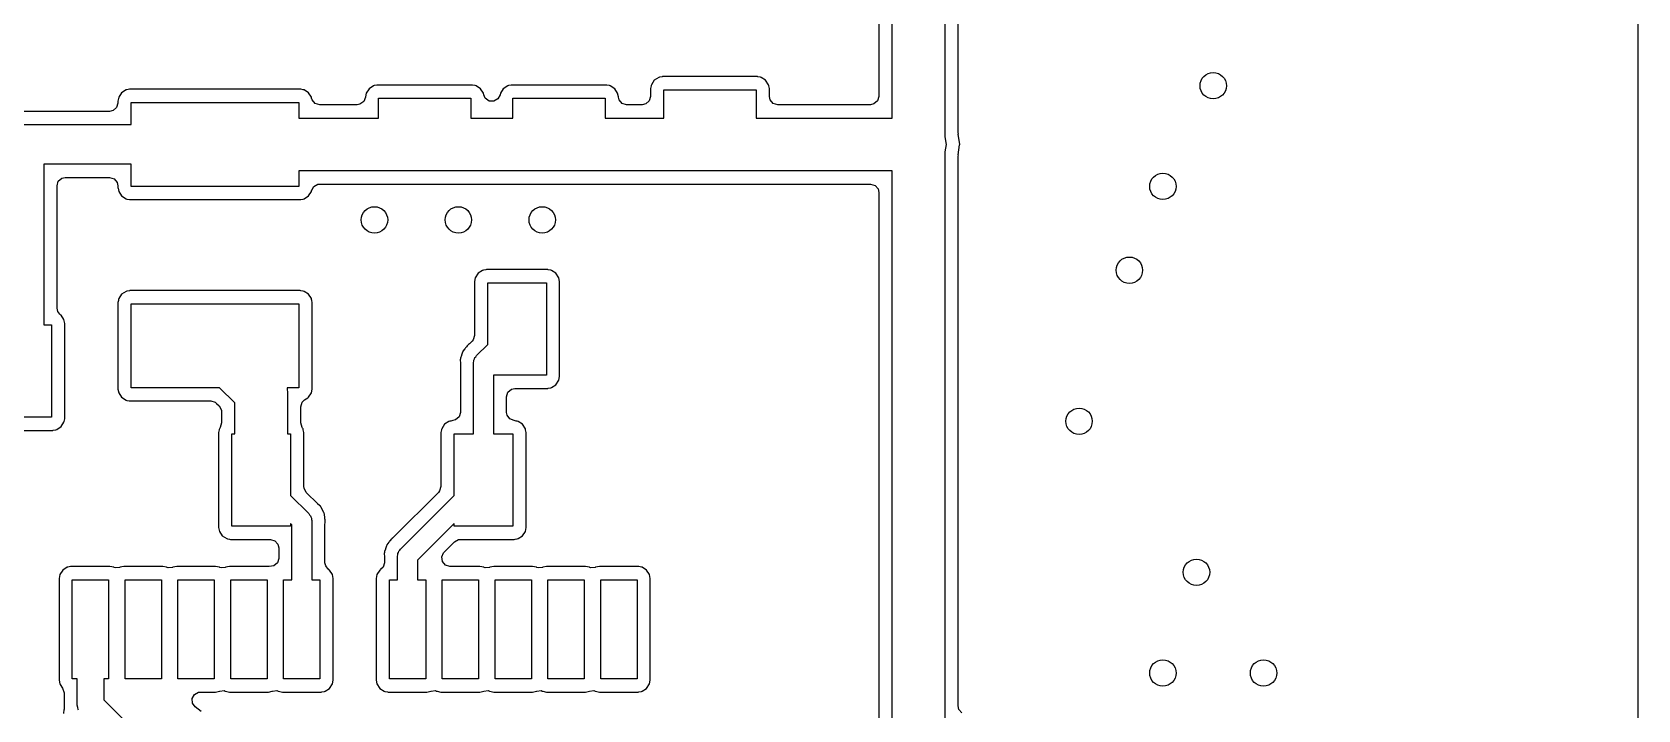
# Model space of a CAD drawing. Extents: x 0 to 2.91, y 0 to 4.33.
# Drawn here: x 0.536 to 1.493, y 2.689 to 3.093 of the extents above; entities that cross this region are included whole.
import ezdxf

# ---------------------------------------------------------------- set-up
doc = ezdxf.new("R2010")
doc.units = 0
doc.header["$MEASUREMENT"] = 0
doc.layers.add('BLACK', color=7, linetype='CONTINUOUS')

msp = doc.modelspace()

# ---------------------------------------------------------------- linework, layer by layer
at = {"layer": 'BLACK', "linetype": 'CONTINUOUS'}
for p, q in [((1.49311, 4.3237), (1.49311, 0.008819)), ((1.04065, 3.13332), (1.04065, 3.05451)), ((1.04854, 3.04165), (1.04854, 3.1352)), ((1.08004, 3.12867), (1.08004, 3.03038)), ((1.08793, 3.03294), (1.08793, 3.12335)), ((0.906809, 3.0641), (0.905064, 3.06149)), ((0.90942, 3.06584), (0.906809, 3.0641)), ((0.909899, 3.06594), (0.90942, 3.06584)), ((0.911484, 3.06625), (0.909899, 3.06594)), ((0.909899, 3.06594), (0.909899, 3.06594)), ((0.911723, 3.0663), (0.911484, 3.06625)), ((0.968277, 3.0663), (0.911723, 3.0663)), ((0.968516, 3.06625), (0.968277, 3.0663)), ((0.970101, 3.06594), (0.968516, 3.06625)), ((0.97058, 3.06584), (0.970101, 3.06594)), ((0.970101, 3.06594), (0.970101, 3.06594)), ((0.973191, 3.0641), (0.97058, 3.06584)), ((0.974936, 3.06149), (0.973191, 3.0641)), ((0.587564, 3.05399), (0.587106, 3.05168)), ((0.589309, 3.0566), (0.587564, 3.05399)), ((0.59192, 3.05834), (0.589309, 3.0566)), ((0.592399, 3.05844), (0.59192, 3.05834)), ((0.593984, 3.05875), (0.592399, 3.05844)), ((0.592399, 3.05844), (0.592399, 3.05844)), ((0.594223, 3.0588), (0.593984, 3.05875)), ((0.695777, 3.0588), (0.594223, 3.0588)), ((0.696016, 3.05875), (0.695777, 3.0588)), ((0.697601, 3.05844), (0.696016, 3.05875)), ((0.69808, 3.05834), (0.697601, 3.05844)), ((0.697601, 3.05844), (0.697601, 3.05844)), ((0.700691, 3.0566), (0.69808, 3.05834)), ((0.702436, 3.05399), (0.700691, 3.0566)), ((0.702531, 3.05351), (0.702436, 3.05399)), ((0.70255, 3.05346), (0.702531, 3.05351)), ((0.702877, 3.05245), (0.70255, 3.05346)), ((0.734606, 3.054), (0.733568, 3.05143)), ((0.735064, 3.05649), (0.734606, 3.05418)), ((0.734606, 3.05418), (0.734606, 3.054)), ((0.736809, 3.0591), (0.735064, 3.05649)), ((0.73942, 3.06084), (0.736809, 3.0591)), ((0.739899, 3.06094), (0.73942, 3.06084)), ((0.741484, 3.06125), (0.739899, 3.06094)), ((0.739899, 3.06094), (0.739899, 3.06094)), ((0.741723, 3.0613), (0.741484, 3.06125)), ((0.798277, 3.0613), (0.741723, 3.0613)), ((0.7425, 3.04165), (0.7425, 3.05341)), ((0.7425, 3.05341), (0.7975, 3.05341)), ((0.7975, 3.05341), (0.7975, 3.04165)), ((0.798516, 3.06125), (0.798277, 3.0613)), ((0.800101, 3.06094), (0.798516, 3.06125)), ((0.80058, 3.06084), (0.800101, 3.06094)), ((0.800101, 3.06094), (0.800101, 3.06094)), ((0.803191, 3.0591), (0.80058, 3.06084)), ((0.804936, 3.05649), (0.803191, 3.0591)), ((0.805135, 3.05549), (0.804936, 3.05649)), ((0.806083, 3.05341), (0.805135, 3.05549)), ((0.80835, 3.05177), (0.806083, 3.05341)), ((0.814865, 3.05549), (0.81357, 3.05301)), ((0.815064, 3.05649), (0.814865, 3.05549)), ((0.816809, 3.0591), (0.815064, 3.05649)), ((0.81942, 3.06084), (0.816809, 3.0591)), ((0.819899, 3.06094), (0.81942, 3.06084)), ((0.821484, 3.06125), (0.819899, 3.06094)), ((0.819899, 3.06094), (0.819899, 3.06094)), ((0.821723, 3.0613), (0.821484, 3.06125)), ((0.878277, 3.0613), (0.821723, 3.0613)), ((0.8225, 3.04165), (0.8225, 3.05341)), ((0.8225, 3.05341), (0.8775, 3.05341)), ((0.8775, 3.05341), (0.8775, 3.04165)), ((0.878516, 3.06125), (0.878277, 3.0613)), ((0.880101, 3.06094), (0.878516, 3.06125)), ((0.88058, 3.06084), (0.880101, 3.06094)), ((0.880101, 3.06094), (0.880101, 3.06094)), ((0.883191, 3.0591), (0.88058, 3.06084)), ((0.884936, 3.05649), (0.883191, 3.0591)), ((0.885394, 3.05418), (0.884936, 3.05649)), ((0.885394, 3.05399), (0.885394, 3.05418)), ((0.88581, 3.05245), (0.885394, 3.05399)), ((0.904606, 3.05451), (0.903819, 3.05183)), ((0.904936, 3.06084), (0.904606, 3.05918)), ((0.904606, 3.05918), (0.904606, 3.05451)), ((0.904969, 3.06101), (0.904936, 3.06084)), ((0.905064, 3.06149), (0.904969, 3.06101)), ((0.904969, 3.06101), (0.904969, 3.06101)), ((0.9125, 3.04165), (0.9125, 3.05841)), ((0.9125, 3.05841), (0.9675, 3.05841)), ((0.9675, 3.05841), (0.9675, 3.04165)), ((0.975031, 3.06101), (0.974936, 3.06149)), ((0.975064, 3.06084), (0.975031, 3.06101)), ((0.975031, 3.06101), (0.975031, 3.06101)), ((0.975394, 3.05918), (0.975064, 3.06084)), ((0.975394, 3.05451), (0.975394, 3.05918)), ((0.975842, 3.05245), (0.975394, 3.05451)), ((1.04065, 3.05451), (1.03986, 3.05183)), ((0.582146, 3.04561), (0.492763, 3.04561)), ((0.584206, 3.04606), (0.582146, 3.04561)), ((0.586319, 3.04789), (0.584206, 3.04606)), ((0.587106, 3.05057), (0.586319, 3.04789)), ((0.587106, 3.05168), (0.587106, 3.05057)), ((0.595, 3.03772), (0.595, 3.05091)), ((0.595, 3.05091), (0.695, 3.05091)), ((0.695, 3.05091), (0.695, 3.04165)), ((0.704708, 3.05033), (0.702877, 3.05245)), ((0.70739, 3.04955), (0.704708, 3.05033)), ((0.729678, 3.04955), (0.70739, 3.04955)), ((0.731286, 3.04982), (0.729678, 3.04955)), ((0.733568, 3.05143), (0.731286, 3.04982)), ((0.811141, 3.05163), (0.80835, 3.05177)), ((0.81357, 3.05301), (0.811141, 3.05163)), ((0.88764, 3.05033), (0.88581, 3.05245)), ((0.890322, 3.04955), (0.88764, 3.05033)), ((0.899646, 3.04955), (0.890322, 3.04955)), ((0.901706, 3.05), (0.899646, 3.04955)), ((0.903819, 3.05183), (0.901706, 3.05)), ((0.977672, 3.05033), (0.975842, 3.05245)), ((0.980354, 3.04955), (0.977672, 3.05033)), ((1.03569, 3.04955), (0.980354, 3.04955)), ((1.03775, 3.05), (1.03569, 3.04955)), ((1.03986, 3.05183), (1.03775, 3.05)), ((0.49, 3.03772), (0.595, 3.03772)), ((0.695, 3.04165), (0.7425, 3.04165)), ((0.7975, 3.04165), (0.8225, 3.04165)), ((0.8775, 3.04165), (0.9125, 3.04165)), ((0.9675, 3.04165), (1.04854, 3.04165)), ((1.08004, 3.03038), (1.08075, 3.02591)), ((1.08075, 3.02591), (1.08004, 3.02143)), ((1.08805, 3.03208), (1.08793, 3.03294)), ((1.08885, 3.02591), (1.08803, 3.03208)), ((1.08803, 3.03208), (1.08805, 3.03208)), ((1.08803, 3.01973), (1.0888, 3.02558)), ((1.0888, 3.02558), (1.08885, 3.02591)), ((1.08004, 3.02143), (1.08004, 2.67841)), ((1.08793, 3.01887), (1.08805, 3.01973)), ((1.08793, 2.69126), (1.08793, 3.01887)), ((1.08805, 3.01973), (1.08803, 3.01973)), ((0.595, 3.01409), (0.542874, 3.01409)), ((0.542874, 3.01409), (0.542874, 2.91841)), ((0.551555, 3.00392), (0.553668, 3.00575)), ((0.553668, 3.00575), (0.555728, 3.0062)), ((0.555728, 3.0062), (0.582146, 3.0062)), ((0.582146, 3.0062), (0.584828, 3.00541)), ((0.595, 3.00091), (0.595, 3.01409)), ((1.04854, 3.01016), (0.695, 3.01016)), ((0.695, 3.01016), (0.695, 3.00091)), ((1.04854, 2.55193), (1.04854, 3.01016)), ((0.550768, 3.00124), (0.551555, 3.00392)), ((0.550768, 2.92837), (0.550768, 3.00124)), ((0.584828, 3.00541), (0.586658, 3.0033)), ((0.586658, 3.0033), (0.587106, 3.00124)), ((0.587106, 3.00124), (0.587106, 3.00013)), ((0.587106, 3.00013), (0.587154, 2.99989)), ((0.587154, 2.99989), (0.587379, 2.99876)), ((0.587379, 2.99876), (0.587564, 2.99783)), ((0.587564, 2.99783), (0.589309, 2.99521)), ((0.695, 3.00091), (0.595, 3.00091)), ((0.700691, 2.99521), (0.702436, 2.99783)), ((0.702436, 2.99783), (0.702531, 2.9983)), ((0.702531, 2.9983), (0.702718, 2.99876)), ((0.702718, 2.99876), (0.702767, 2.99874)), ((0.702767, 2.99874), (0.70382, 3.00075)), ((0.70382, 3.00075), (0.706249, 3.00213)), ((0.706249, 3.00213), (0.70739, 3.00226)), ((0.70739, 3.00226), (1.03569, 3.00226)), ((1.03569, 3.00226), (1.03837, 3.00148)), ((1.03837, 3.00148), (1.0402, 2.99936)), ((1.0402, 2.99936), (1.04065, 2.9973)), ((1.04065, 2.9973), (1.04065, 2.56479)), ((0.589309, 2.99521), (0.59192, 2.99347)), ((0.59192, 2.99347), (0.592399, 2.99337)), ((0.592399, 2.99337), (0.592399, 2.99337)), ((0.592399, 2.99337), (0.593984, 2.99306)), ((0.593984, 2.99306), (0.594223, 2.99301)), ((0.594223, 2.99301), (0.695777, 2.99301)), ((0.695777, 2.99301), (0.696016, 2.99306)), ((0.696016, 2.99306), (0.697601, 2.99337)), ((0.697601, 2.99337), (0.69808, 2.99347)), ((0.697601, 2.99337), (0.697601, 2.99337)), ((0.69808, 2.99347), (0.700691, 2.99521)), ((0.801809, 2.9491), (0.800064, 2.94649)), ((0.80442, 2.95084), (0.801809, 2.9491)), ((0.804899, 2.95094), (0.80442, 2.95084)), ((0.806484, 2.95125), (0.804899, 2.95094)), ((0.804899, 2.95094), (0.804899, 2.95094)), ((0.806723, 2.9513), (0.806484, 2.95125)), ((0.843277, 2.9513), (0.806723, 2.9513)), ((0.843516, 2.95125), (0.843277, 2.9513)), ((0.845101, 2.95094), (0.843516, 2.95125)), ((0.84558, 2.95084), (0.845101, 2.95094)), ((0.845101, 2.95094), (0.845101, 2.95094)), ((0.848191, 2.9491), (0.84558, 2.95084)), ((0.849936, 2.94649), (0.848191, 2.9491)), ((0.593984, 2.93875), (0.592399, 2.93844)), ((0.594223, 2.9388), (0.593984, 2.93875)), ((0.695777, 2.9388), (0.594223, 2.9388)), ((0.696016, 2.93875), (0.695777, 2.9388)), ((0.697601, 2.93844), (0.696016, 2.93875)), ((0.800064, 2.94649), (0.799606, 2.94418)), ((0.799606, 2.94418), (0.799606, 2.91208)), ((0.8075, 2.90676), (0.8075, 2.94341)), ((0.8075, 2.94341), (0.8425, 2.94341)), ((0.8425, 2.94341), (0.8425, 2.88841)), ((0.850394, 2.94418), (0.849936, 2.94649)), ((0.850394, 2.88763), (0.850394, 2.94418)), ((0.587338, 2.93285), (0.587106, 2.93168)), ((0.587106, 2.93168), (0.587106, 2.88013)), ((0.587469, 2.93351), (0.587338, 2.93285)), ((0.587564, 2.93399), (0.587469, 2.93351)), ((0.587469, 2.93351), (0.587469, 2.93351)), ((0.589309, 2.9366), (0.587564, 2.93399)), ((0.59192, 2.93834), (0.589309, 2.9366)), ((0.592399, 2.93844), (0.59192, 2.93834)), ((0.592399, 2.93844), (0.592399, 2.93844)), ((0.595, 2.88091), (0.595, 2.93091)), ((0.595, 2.93091), (0.695, 2.93091)), ((0.695, 2.93091), (0.695, 2.88091)), ((0.69808, 2.93834), (0.697601, 2.93844)), ((0.697601, 2.93844), (0.697601, 2.93844)), ((0.700691, 2.9366), (0.69808, 2.93834)), ((0.702436, 2.93399), (0.700691, 2.9366)), ((0.702531, 2.93351), (0.702436, 2.93399)), ((0.702662, 2.93285), (0.702531, 2.93351)), ((0.702531, 2.93351), (0.702531, 2.93351)), ((0.702894, 2.93168), (0.702662, 2.93285)), ((0.702894, 2.88013), (0.702894, 2.93168)), ((0.55118, 2.92639), (0.550768, 2.92837)), ((0.552515, 2.92479), (0.55118, 2.92639)), ((0.552439, 2.92471), (0.552515, 2.92479)), ((0.552785, 2.92437), (0.552439, 2.92471)), ((0.553191, 2.9241), (0.552785, 2.92437)), ((0.554936, 2.92149), (0.553191, 2.9241)), ((0.555394, 2.91918), (0.554936, 2.92149)), ((0.542874, 2.91841), (0.5475, 2.91841)), ((0.5475, 2.91841), (0.5475, 2.86341)), ((0.555394, 2.86263), (0.555394, 2.91918)), ((0.799606, 2.91208), (0.798819, 2.9094)), ((0.791905, 2.90028), (0.791833, 2.90006)), ((0.792437, 2.90206), (0.791905, 2.90028)), ((0.79263, 2.90233), (0.792437, 2.90206)), ((0.79274, 2.90265), (0.79263, 2.90233)), ((0.793888, 2.9041), (0.79274, 2.90265)), ((0.794029, 2.90429), (0.793888, 2.9041)), ((0.794313, 2.90469), (0.794029, 2.90429)), ((0.794432, 2.90485), (0.794313, 2.90469)), ((0.794313, 2.90469), (0.794313, 2.90469)), ((0.794577, 2.905), (0.794432, 2.90485)), ((0.794709, 2.90515), (0.794577, 2.905)), ((0.794842, 2.90531), (0.794705, 2.90516)), ((0.794705, 2.90516), (0.794709, 2.90515)), ((0.795331, 2.90593), (0.794842, 2.90531)), ((0.795585, 2.90625), (0.795331, 2.90593)), ((0.795929, 2.90648), (0.795585, 2.90625)), ((0.796069, 2.9066), (0.795929, 2.90648)), ((0.796658, 2.90708), (0.796069, 2.9066)), ((0.798153, 2.90857), (0.796658, 2.90708)), ((0.798819, 2.9094), (0.798153, 2.90857)), ((0.800824, 2.90008), (0.8075, 2.90676)), ((0.791189, 2.89789), (0.79112, 2.89766)), ((0.79112, 2.89766), (0.791136, 2.89725)), ((0.791136, 2.89725), (0.791197, 2.89571)), ((0.79119, 2.89789), (0.791189, 2.89789)), ((0.791191, 2.89789), (0.79119, 2.89789)), ((0.791197, 2.89792), (0.791191, 2.89789)), ((0.791201, 2.898), (0.791197, 2.89792)), ((0.791197, 2.89571), (0.791201, 2.89551)), ((0.791218, 2.89831), (0.791201, 2.89811)), ((0.791201, 2.89811), (0.791201, 2.898)), ((0.791201, 2.89551), (0.791201, 2.86621)), ((0.791322, 2.89861), (0.791218, 2.89831)), ((0.791833, 2.90006), (0.791322, 2.89861)), ((0.791322, 2.89861), (0.791322, 2.89861)), ((0.799094, 2.89591), (0.799296, 2.89666)), ((0.799094, 2.85341), (0.799094, 2.89591)), ((0.799296, 2.89743), (0.799684, 2.89811)), ((0.799296, 2.89666), (0.799296, 2.89743)), ((0.799684, 2.89811), (0.799886, 2.89886)), ((0.799886, 2.89886), (0.800435, 2.89941)), ((0.800435, 2.89941), (0.800824, 2.90008)), ((0.8425, 2.88841), (0.810906, 2.88841)), ((0.810906, 2.88841), (0.810906, 2.85341)), ((0.84558, 2.88097), (0.848191, 2.88271)), ((0.848191, 2.88271), (0.849936, 2.88533)), ((0.849936, 2.88533), (0.850394, 2.88763)), ((0.587106, 2.88013), (0.587564, 2.87783)), ((0.587564, 2.87783), (0.589309, 2.87521)), ((0.589309, 2.87521), (0.59192, 2.87347)), ((0.59192, 2.87347), (0.592399, 2.87337)), ((0.592399, 2.87337), (0.592399, 2.87337)), ((0.592399, 2.87337), (0.593858, 2.87308)), ((0.593858, 2.87308), (0.594223, 2.87301)), ((0.594223, 2.87301), (0.642405, 2.87301)), ((0.647729, 2.88091), (0.595, 2.88091)), ((0.642405, 2.87301), (0.645086, 2.87222)), ((0.645086, 2.87222), (0.645912, 2.87156)), ((0.645912, 2.87156), (0.647405, 2.87007)), ((0.656752, 2.87188), (0.647729, 2.88091)), ((0.656752, 2.85341), (0.656752, 2.87188)), ((0.695, 2.88091), (0.688042, 2.88091)), ((0.688042, 2.88091), (0.688054, 2.88087)), ((0.688054, 2.88087), (0.688054, 2.87963)), ((0.688054, 2.87963), (0.688248, 2.87841)), ((0.688248, 2.87841), (0.688248, 2.85341)), ((0.696142, 2.86952), (0.696929, 2.87221)), ((0.696929, 2.87221), (0.698346, 2.87365)), ((0.698346, 2.87365), (0.700285, 2.87494)), ((0.700285, 2.87494), (0.700691, 2.87521)), ((0.700691, 2.87521), (0.702436, 2.87783)), ((0.702436, 2.87783), (0.702894, 2.88013)), ((0.818799, 2.87555), (0.819587, 2.87823)), ((0.818799, 2.86621), (0.818799, 2.87555)), ((0.819587, 2.87823), (0.821699, 2.88006)), ((0.821699, 2.88006), (0.82376, 2.88051)), ((0.82376, 2.88051), (0.843277, 2.88051)), ((0.843277, 2.88051), (0.843516, 2.88056)), ((0.843516, 2.88056), (0.845101, 2.88087)), ((0.845101, 2.88087), (0.84558, 2.88097)), ((0.845101, 2.88087), (0.845101, 2.88087)), ((0.5475, 2.86341), (0.5125, 2.86341)), ((0.555038, 2.86084), (0.555346, 2.86239)), ((0.555346, 2.86239), (0.555394, 2.86263)), ((0.647405, 2.87007), (0.648745, 2.86761)), ((0.648745, 2.86761), (0.648858, 2.86656)), ((0.648858, 2.86656), (0.648858, 2.85993)), ((0.696142, 2.85993), (0.696142, 2.86952)), ((0.790413, 2.86353), (0.788301, 2.8617)), ((0.791201, 2.86621), (0.790413, 2.86353)), ((0.819067, 2.8646), (0.818799, 2.86621)), ((0.820682, 2.86232), (0.819067, 2.8646)), ((0.823215, 2.8613), (0.820682, 2.86232)), ((0.511723, 2.85551), (0.548277, 2.85551)), ((0.548277, 2.85551), (0.548516, 2.85556)), ((0.548516, 2.85556), (0.550101, 2.85587)), ((0.550101, 2.85587), (0.55058, 2.85597)), ((0.550101, 2.85587), (0.550101, 2.85587)), ((0.55058, 2.85597), (0.553191, 2.85771)), ((0.553191, 2.85771), (0.554936, 2.86033)), ((0.554936, 2.86033), (0.555038, 2.86084)), ((0.647443, 2.85587), (0.647106, 2.85418)), ((0.647106, 2.85418), (0.647106, 2.79763)), ((0.647469, 2.85601), (0.647443, 2.85587)), ((0.647564, 2.85649), (0.647469, 2.85601)), ((0.647469, 2.85601), (0.647469, 2.85601)), ((0.647836, 2.85689), (0.647564, 2.85649)), ((0.648022, 2.85717), (0.647836, 2.85689)), ((0.647836, 2.85689), (0.647836, 2.85689)), ((0.648858, 2.85993), (0.648022, 2.85717)), ((0.655, 2.79841), (0.655, 2.85341)), ((0.655, 2.85341), (0.656752, 2.85341)), ((0.688248, 2.85341), (0.69, 2.85341)), ((0.69, 2.85341), (0.69, 2.81676)), ((0.696978, 2.85717), (0.696142, 2.85993)), ((0.697164, 2.85689), (0.696978, 2.85717)), ((0.697436, 2.85649), (0.697164, 2.85689)), ((0.697164, 2.85689), (0.697164, 2.85689)), ((0.697531, 2.85601), (0.697436, 2.85649)), ((0.697557, 2.85587), (0.697531, 2.85601)), ((0.697531, 2.85601), (0.697531, 2.85601)), ((0.697894, 2.85418), (0.697557, 2.85587)), ((0.697894, 2.82208), (0.697894, 2.85418)), ((0.779943, 2.85587), (0.779606, 2.85418)), ((0.779606, 2.85418), (0.779606, 2.82208)), ((0.779969, 2.85601), (0.779943, 2.85587)), ((0.780064, 2.85649), (0.779969, 2.85601)), ((0.779969, 2.85601), (0.779969, 2.85601)), ((0.781809, 2.8591), (0.780064, 2.85649)), ((0.78442, 2.86084), (0.781809, 2.8591)), ((0.784899, 2.86094), (0.78442, 2.86084)), ((0.785478, 2.86105), (0.784899, 2.86094)), ((0.784899, 2.86094), (0.784899, 2.86094)), ((0.786723, 2.8613), (0.785478, 2.86105)), ((0.786814, 2.8613), (0.786723, 2.8613)), ((0.788301, 2.8617), (0.786814, 2.8613)), ((0.7875, 2.81676), (0.7875, 2.85341)), ((0.7875, 2.85341), (0.799094, 2.85341)), ((0.810906, 2.85341), (0.8225, 2.85341)), ((0.8225, 2.85341), (0.8225, 2.79841)), ((0.823277, 2.8613), (0.823215, 2.8613)), ((0.824522, 2.86105), (0.823277, 2.8613)), ((0.825101, 2.86094), (0.824522, 2.86105)), ((0.82558, 2.86084), (0.825101, 2.86094)), ((0.825101, 2.86094), (0.825101, 2.86094)), ((0.828191, 2.8591), (0.82558, 2.86084)), ((0.829936, 2.85649), (0.828191, 2.8591)), ((0.830031, 2.85601), (0.829936, 2.85649)), ((0.830057, 2.85587), (0.830031, 2.85601)), ((0.830031, 2.85601), (0.830031, 2.85601)), ((0.830394, 2.85418), (0.830057, 2.85587)), ((0.830394, 2.79763), (0.830394, 2.85418)), ((0.69, 2.81676), (0.700881, 2.80588)), ((0.698007, 2.82103), (0.697894, 2.82208)), ((0.699347, 2.81857), (0.698007, 2.82103)), ((0.706184, 2.81174), (0.699347, 2.81857)), ((0.778153, 2.81857), (0.751354, 2.79177)), ((0.755521, 2.78478), (0.7875, 2.81676)), ((0.778819, 2.8194), (0.778153, 2.81857)), ((0.779606, 2.82208), (0.778819, 2.8194)), ((0.700881, 2.80588), (0.701269, 2.8052)), ((0.701269, 2.8052), (0.701819, 2.80465)), ((0.701819, 2.80465), (0.70202, 2.8039)), ((0.706325, 2.8116), (0.706184, 2.81174)), ((0.707759, 2.81028), (0.706325, 2.8116)), ((0.707873, 2.81006), (0.707759, 2.81028)), ((0.707877, 2.81006), (0.707873, 2.81006)), ((0.707886, 2.81004), (0.707876, 2.81006)), ((0.707876, 2.81006), (0.707877, 2.81006)), ((0.707944, 2.80998), (0.707886, 2.81004)), ((0.70802, 2.8099), (0.707944, 2.80998)), ((0.708151, 2.80975), (0.70802, 2.8099)), ((0.708286, 2.80946), (0.708151, 2.80975)), ((0.708953, 2.80807), (0.708286, 2.80946)), ((0.708286, 2.80946), (0.708286, 2.80946)), ((0.70906, 2.80787), (0.708953, 2.80807)), ((0.709746, 2.80659), (0.70906, 2.80787)), ((0.70994, 2.80623), (0.709746, 2.80659)), ((0.709995, 2.8059), (0.70994, 2.80623)), ((0.710139, 2.8056), (0.709995, 2.8059)), ((0.710187, 2.8052), (0.710139, 2.8056)), ((0.710357, 2.80376), (0.710187, 2.8052)), ((0.710187, 2.8052), (0.710187, 2.8052)), ((0.647106, 2.79763), (0.647564, 2.79533)), ((0.647564, 2.79533), (0.649309, 2.79271)), ((0.69, 2.79841), (0.655, 2.79841)), ((0.690799, 2.79925), (0.69, 2.80005)), ((0.69, 2.80005), (0.69, 2.79841)), ((0.690799, 2.7665), (0.690799, 2.79925)), ((0.70202, 2.8039), (0.702409, 2.80323)), ((0.702409, 2.80323), (0.702409, 2.80245)), ((0.702409, 2.80245), (0.70261, 2.8017)), ((0.70261, 2.8017), (0.70261, 2.7665)), ((0.71039, 2.80353), (0.710357, 2.80376)), ((0.710504, 2.80285), (0.71039, 2.80353)), ((0.710504, 2.80264), (0.710504, 2.80285)), ((0.710521, 2.80244), (0.710504, 2.80264)), ((0.710504, 2.7997), (0.710584, 2.80045)), ((0.710504, 2.77666), (0.710504, 2.7997)), ((0.710526, 2.80244), (0.710521, 2.80244)), ((0.710538, 2.80223), (0.710526, 2.80244)), ((0.710679, 2.80104), (0.710538, 2.80223)), ((0.710584, 2.80045), (0.710593, 2.80064)), ((0.710593, 2.80064), (0.710679, 2.80104)), ((0.7875, 2.80005), (0.765602, 2.77816)), ((0.7875, 2.79841), (0.7875, 2.80005)), ((0.8225, 2.79841), (0.7875, 2.79841)), ((0.828191, 2.79271), (0.829936, 2.79533)), ((0.829936, 2.79533), (0.830394, 2.79763)), ((0.649309, 2.79271), (0.65192, 2.79097)), ((0.65192, 2.79097), (0.652399, 2.79087)), ((0.652399, 2.79087), (0.652399, 2.79087)), ((0.652399, 2.79087), (0.653639, 2.79063)), ((0.653639, 2.79063), (0.654223, 2.79051)), ((0.654223, 2.79051), (0.677945, 2.79051)), ((0.677945, 2.79051), (0.680627, 2.78972)), ((0.680627, 2.78972), (0.682457, 2.78761)), ((0.682457, 2.78761), (0.682906, 2.78555)), ((0.682906, 2.78555), (0.682906, 2.77923)), ((0.747133, 2.78676), (0.746602, 2.78498)), ((0.747327, 2.78703), (0.747133, 2.78676)), ((0.747437, 2.78734), (0.747327, 2.78703)), ((0.748585, 2.7888), (0.747437, 2.78734)), ((0.748726, 2.78899), (0.748585, 2.7888)), ((0.74901, 2.78938), (0.748726, 2.78899)), ((0.749129, 2.78955), (0.74901, 2.78938)), ((0.74901, 2.78938), (0.74901, 2.78938)), ((0.749274, 2.78969), (0.749129, 2.78955)), ((0.749406, 2.78985), (0.749274, 2.78969)), ((0.749539, 2.79001), (0.749402, 2.78985)), ((0.749402, 2.78985), (0.749406, 2.78985)), ((0.750028, 2.79063), (0.749539, 2.79001)), ((0.750281, 2.79095), (0.750028, 2.79063)), ((0.750626, 2.79117), (0.750281, 2.79095)), ((0.750766, 2.7913), (0.750626, 2.79117)), ((0.751354, 2.79177), (0.750766, 2.7913)), ((0.781472, 2.78286), (0.787668, 2.78906)), ((0.787668, 2.78906), (0.790122, 2.7904)), ((0.790122, 2.7904), (0.791176, 2.79051)), ((0.791176, 2.79051), (0.823277, 2.79051)), ((0.823277, 2.79051), (0.823861, 2.79063)), ((0.823861, 2.79063), (0.825101, 2.79087)), ((0.825101, 2.79087), (0.82558, 2.79097)), ((0.825101, 2.79087), (0.825101, 2.79087)), ((0.82558, 2.79097), (0.828191, 2.79271)), ((0.682118, 2.77654), (0.680006, 2.77471)), ((0.682906, 2.77923), (0.682118, 2.77654)), ((0.710916, 2.77468), (0.710504, 2.77666)), ((0.745898, 2.77666), (0.74511, 2.77398)), ((0.745886, 2.78259), (0.745817, 2.78236)), ((0.745817, 2.78236), (0.745833, 2.78195)), ((0.745833, 2.78195), (0.745894, 2.7804)), ((0.745887, 2.78259), (0.745886, 2.78259)), ((0.745888, 2.78259), (0.745887, 2.78259)), ((0.745894, 2.78261), (0.745888, 2.78259)), ((0.745898, 2.7827), (0.745894, 2.78261)), ((0.745894, 2.7804), (0.745898, 2.78021)), ((0.745915, 2.78301), (0.745898, 2.78281)), ((0.745898, 2.78281), (0.745898, 2.7827)), ((0.745898, 2.78021), (0.745898, 2.77666)), ((0.746019, 2.7833), (0.745915, 2.78301)), ((0.74653, 2.78476), (0.746019, 2.7833)), ((0.746019, 2.7833), (0.746019, 2.7833)), ((0.746602, 2.78498), (0.74653, 2.78476)), ((0.753791, 2.7806), (0.753993, 2.78135)), ((0.753791, 2.7665), (0.753791, 2.7806)), ((0.753993, 2.78213), (0.754381, 2.7828)), ((0.753993, 2.78135), (0.753993, 2.78213)), ((0.754381, 2.7828), (0.754583, 2.78356)), ((0.754583, 2.78356), (0.755132, 2.7841)), ((0.755132, 2.7841), (0.755521, 2.78478)), ((0.765602, 2.77816), (0.765602, 2.7665)), ((0.780069, 2.78006), (0.78123, 2.7826)), ((0.780467, 2.77729), (0.780069, 2.78006)), ((0.782297, 2.77518), (0.780467, 2.77729)), ((0.78123, 2.7826), (0.781472, 2.78286)), ((0.552458, 2.76958), (0.552, 2.76728)), ((0.552, 2.76728), (0.552, 2.70667)), ((0.554203, 2.77219), (0.552458, 2.76958)), ((0.556814, 2.77394), (0.554203, 2.77219)), ((0.557293, 2.77403), (0.556814, 2.77394)), ((0.558877, 2.77435), (0.557293, 2.77403)), ((0.557293, 2.77403), (0.557293, 2.77403)), ((0.559116, 2.77439), (0.558877, 2.77435)), ((0.582325, 2.77439), (0.559116, 2.77439)), ((0.559894, 2.70744), (0.559894, 2.7665)), ((0.559894, 2.7665), (0.581547, 2.7665)), ((0.581547, 2.7665), (0.581547, 2.70744)), ((0.584627, 2.77394), (0.582325, 2.77439)), ((0.584884, 2.77376), (0.584627, 2.77394)), ((0.585588, 2.77356), (0.584884, 2.77376)), ((0.588157, 2.77383), (0.585588, 2.77356)), ((0.58831, 2.77394), (0.588157, 2.77383)), ((0.590612, 2.77439), (0.58831, 2.77394)), ((0.613821, 2.77439), (0.590612, 2.77439)), ((0.59139, 2.70744), (0.59139, 2.7665)), ((0.59139, 2.7665), (0.613043, 2.7665)), ((0.613043, 2.7665), (0.613043, 2.70744)), ((0.616123, 2.77394), (0.613821, 2.77439)), ((0.61638, 2.77376), (0.616123, 2.77394)), ((0.617084, 2.77356), (0.61638, 2.77376)), ((0.619653, 2.77383), (0.617084, 2.77356)), ((0.619806, 2.77394), (0.619653, 2.77383)), ((0.622108, 2.77439), (0.619806, 2.77394)), ((0.645317, 2.77439), (0.622108, 2.77439)), ((0.622886, 2.70744), (0.622886, 2.7665)), ((0.622886, 2.7665), (0.644539, 2.7665)), ((0.644539, 2.7665), (0.644539, 2.70744)), ((0.647619, 2.77394), (0.645317, 2.77439)), ((0.647876, 2.77376), (0.647619, 2.77394)), ((0.64858, 2.77356), (0.647876, 2.77376)), ((0.651149, 2.77383), (0.64858, 2.77356)), ((0.651302, 2.77394), (0.651149, 2.77383)), ((0.653604, 2.77439), (0.651302, 2.77394)), ((0.676813, 2.77439), (0.653604, 2.77439)), ((0.654382, 2.70744), (0.654382, 2.7665)), ((0.654382, 2.7665), (0.676035, 2.7665)), ((0.676035, 2.7665), (0.676035, 2.70744)), ((0.677052, 2.77435), (0.676813, 2.77439)), ((0.677294, 2.77432), (0.677052, 2.77435)), ((0.677302, 2.7744), (0.677294, 2.77432)), ((0.680006, 2.77471), (0.677302, 2.7744)), ((0.685878, 2.70744), (0.685878, 2.7665)), ((0.685878, 2.7665), (0.690799, 2.7665)), ((0.70261, 2.7665), (0.707531, 2.7665)), ((0.707531, 2.7665), (0.707531, 2.70744)), ((0.712476, 2.77281), (0.710916, 2.77468)), ((0.712527, 2.77275), (0.712471, 2.77281)), ((0.712471, 2.77281), (0.712476, 2.77281)), ((0.712709, 2.77253), (0.712527, 2.77275)), ((0.712816, 2.77246), (0.712709, 2.77253)), ((0.713223, 2.77219), (0.712816, 2.77246)), ((0.712816, 2.77246), (0.712816, 2.77246)), ((0.714967, 2.76958), (0.713223, 2.77219)), ((0.715425, 2.76728), (0.714967, 2.76958)), ((0.715425, 2.70667), (0.715425, 2.76728)), ((0.741434, 2.76958), (0.740976, 2.76728)), ((0.740976, 2.76728), (0.740976, 2.70667)), ((0.743179, 2.77219), (0.741434, 2.76958)), ((0.743585, 2.77246), (0.743179, 2.77219)), ((0.743693, 2.77253), (0.743585, 2.77246)), ((0.743585, 2.77246), (0.743585, 2.77246)), ((0.74511, 2.77398), (0.743693, 2.77253)), ((0.74887, 2.70744), (0.74887, 2.7665)), ((0.74887, 2.7665), (0.753791, 2.7665)), ((0.765602, 2.7665), (0.770524, 2.7665)), ((0.770524, 2.7665), (0.770524, 2.70744)), ((0.780366, 2.70744), (0.780366, 2.7665)), ((0.780366, 2.7665), (0.80202, 2.7665)), ((0.784979, 2.77439), (0.782297, 2.77518)), ((0.802797, 2.77439), (0.784979, 2.77439)), ((0.80202, 2.7665), (0.80202, 2.70744)), ((0.8051, 2.77394), (0.802797, 2.77439)), ((0.805357, 2.77376), (0.8051, 2.77394)), ((0.80606, 2.77356), (0.805357, 2.77376)), ((0.808629, 2.77383), (0.80606, 2.77356)), ((0.808782, 2.77394), (0.808629, 2.77383)), ((0.811085, 2.77439), (0.808782, 2.77394)), ((0.834293, 2.77439), (0.811085, 2.77439)), ((0.811862, 2.70744), (0.811862, 2.7665)), ((0.811862, 2.7665), (0.833516, 2.7665)), ((0.833516, 2.7665), (0.833516, 2.70744)), ((0.836596, 2.77394), (0.834293, 2.77439)), ((0.836853, 2.77376), (0.836596, 2.77394)), ((0.837556, 2.77356), (0.836853, 2.77376)), ((0.840126, 2.77383), (0.837556, 2.77356)), ((0.840278, 2.77394), (0.840126, 2.77383)), ((0.842581, 2.77439), (0.840278, 2.77394)), ((0.865789, 2.77439), (0.842581, 2.77439)), ((0.843358, 2.70744), (0.843358, 2.7665)), ((0.843358, 2.7665), (0.865012, 2.7665)), ((0.865012, 2.7665), (0.865012, 2.70744)), ((0.868092, 2.77394), (0.865789, 2.77439)), ((0.868349, 2.77376), (0.868092, 2.77394)), ((0.869052, 2.77356), (0.868349, 2.77376)), ((0.871622, 2.77383), (0.869052, 2.77356)), ((0.871774, 2.77394), (0.871622, 2.77383)), ((0.874077, 2.77439), (0.871774, 2.77394)), ((0.897285, 2.77439), (0.874077, 2.77439)), ((0.874854, 2.70744), (0.874854, 2.7665)), ((0.874854, 2.7665), (0.896508, 2.7665)), ((0.896508, 2.7665), (0.896508, 2.70744)), ((0.897524, 2.77435), (0.897285, 2.77439)), ((0.899109, 2.77403), (0.897524, 2.77435)), ((0.899588, 2.77394), (0.899109, 2.77403)), ((0.899109, 2.77403), (0.899109, 2.77403)), ((0.902199, 2.77219), (0.899588, 2.77394)), ((0.903944, 2.76958), (0.902199, 2.77219)), ((0.904402, 2.76728), (0.903944, 2.76958)), ((0.904402, 2.70667), (0.904402, 2.76728)), ((0.552, 2.70667), (0.552458, 2.70436)), ((0.552458, 2.70436), (0.552729, 2.70396)), ((0.552729, 2.70396), (0.554117, 2.70188)), ((0.554117, 2.70188), (0.554953, 2.69913)), ((0.562846, 2.70744), (0.559894, 2.70744)), ((0.562846, 2.6917), (0.562846, 2.70744)), ((0.581547, 2.70744), (0.578594, 2.70744)), ((0.578594, 2.70744), (0.578594, 2.69496)), ((0.613043, 2.70744), (0.59139, 2.70744)), ((0.644539, 2.70744), (0.622886, 2.70744)), ((0.632652, 2.69814), (0.635121, 2.69945)), ((0.635121, 2.69945), (0.636118, 2.69955)), ((0.636118, 2.69955), (0.645317, 2.69955)), ((0.645317, 2.69955), (0.647619, 2.70001)), ((0.647619, 2.70001), (0.647772, 2.70011)), ((0.647772, 2.70011), (0.650341, 2.70039)), ((0.650341, 2.70039), (0.651045, 2.70018)), ((0.651045, 2.70018), (0.651302, 2.70001)), ((0.651302, 2.70001), (0.653604, 2.69955)), ((0.653604, 2.69955), (0.676813, 2.69955)), ((0.676035, 2.70744), (0.654382, 2.70744)), ((0.676813, 2.69955), (0.679115, 2.70001)), ((0.679115, 2.70001), (0.679268, 2.70011)), ((0.679268, 2.70011), (0.681837, 2.70039)), ((0.681837, 2.70039), (0.682541, 2.70018)), ((0.682541, 2.70018), (0.682798, 2.70001)), ((0.682798, 2.70001), (0.6851, 2.69955)), ((0.6851, 2.69955), (0.708309, 2.69955)), ((0.707531, 2.70744), (0.685878, 2.70744)), ((0.708309, 2.69955), (0.708548, 2.6996)), ((0.708548, 2.6996), (0.710132, 2.69991)), ((0.710132, 2.69991), (0.710611, 2.70001)), ((0.710132, 2.69991), (0.710132, 2.69991)), ((0.710611, 2.70001), (0.713223, 2.70175)), ((0.713223, 2.70175), (0.714967, 2.70436)), ((0.714967, 2.70436), (0.715425, 2.70667)), ((0.740976, 2.70667), (0.741434, 2.70436)), ((0.741434, 2.70436), (0.743179, 2.70175)), ((0.743179, 2.70175), (0.74579, 2.70001)), ((0.74579, 2.70001), (0.746269, 2.69991)), ((0.746269, 2.69991), (0.746269, 2.69991)), ((0.746269, 2.69991), (0.747854, 2.6996)), ((0.747854, 2.6996), (0.748093, 2.69955)), ((0.748093, 2.69955), (0.771301, 2.69955)), ((0.770524, 2.70744), (0.74887, 2.70744)), ((0.771301, 2.69955), (0.773604, 2.70001)), ((0.773604, 2.70001), (0.773756, 2.70011)), ((0.773756, 2.70011), (0.776326, 2.70039)), ((0.776326, 2.70039), (0.777029, 2.70018)), ((0.777029, 2.70018), (0.777286, 2.70001)), ((0.777286, 2.70001), (0.779589, 2.69955)), ((0.779589, 2.69955), (0.802797, 2.69955)), ((0.80202, 2.70744), (0.780366, 2.70744)), ((0.802797, 2.69955), (0.8051, 2.70001)), ((0.8051, 2.70001), (0.805252, 2.70011)), ((0.805252, 2.70011), (0.807822, 2.70039)), ((0.807822, 2.70039), (0.808525, 2.70018)), ((0.808525, 2.70018), (0.808782, 2.70001)), ((0.808782, 2.70001), (0.811085, 2.69955)), ((0.811085, 2.69955), (0.834293, 2.69955)), ((0.833516, 2.70744), (0.811862, 2.70744)), ((0.834293, 2.69955), (0.836596, 2.70001)), ((0.836596, 2.70001), (0.836749, 2.70011)), ((0.836749, 2.70011), (0.839318, 2.70039)), ((0.839318, 2.70039), (0.840021, 2.70018)), ((0.840021, 2.70018), (0.840278, 2.70001)), ((0.840278, 2.70001), (0.842581, 2.69955)), ((0.842581, 2.69955), (0.865789, 2.69955)), ((0.865012, 2.70744), (0.843358, 2.70744)), ((0.865789, 2.69955), (0.868092, 2.70001)), ((0.868092, 2.70001), (0.868245, 2.70011)), ((0.868245, 2.70011), (0.870814, 2.70039)), ((0.870814, 2.70039), (0.871517, 2.70018)), ((0.871517, 2.70018), (0.871774, 2.70001)), ((0.871774, 2.70001), (0.874077, 2.69955)), ((0.874077, 2.69955), (0.897285, 2.69955)), ((0.896508, 2.70744), (0.874854, 2.70744)), ((0.897285, 2.69955), (0.897524, 2.6996)), ((0.897524, 2.6996), (0.899109, 2.69991)), ((0.899109, 2.69991), (0.899588, 2.70001)), ((0.899109, 2.69991), (0.899109, 2.69991)), ((0.899588, 2.70001), (0.902199, 2.70175)), ((0.902199, 2.70175), (0.903944, 2.70436)), ((0.903944, 2.70436), (0.904402, 2.70667)), ((0.554953, 2.69913), (0.554953, 2.6892)), ((0.563139, 2.69041), (0.562846, 2.6917)), ((0.563284, 2.68911), (0.563139, 2.69041)), ((0.578594, 2.69496), (0.594773, 2.67878)), ((0.631283, 2.6957), (0.632652, 2.69814)), ((0.631449, 2.69291), (0.631283, 2.6957)), ((0.633098, 2.69066), (0.631449, 2.69291)), ((0.636604, 2.68796), (0.633098, 2.69066)), ((1.08838, 2.6892), (1.08793, 2.69126)), ((0.554914, 2.6892), (0.554601, 2.68678)), ((0.554953, 2.6892), (0.554914, 2.6892)), ((0.563525, 2.68872), (0.563284, 2.68911)), ((1.09021, 2.68709), (1.08838, 2.6892))]:
    msp.add_line(p, q, dxfattribs=at)
at = {"layer": 'BLACK'}
for centre in [(1.24, 3.06091), (1.21, 3.00091), (0.74, 2.98091), (0.79, 2.98091), (0.84, 2.98091), (1.19, 2.95091), (1.16, 2.86091), (1.23, 2.77091), (1.21, 2.71091), (1.27, 2.71091)]:
    msp.add_circle(centre, 0.007874, dxfattribs=at)

doc.saveas('drawing.dxf')
